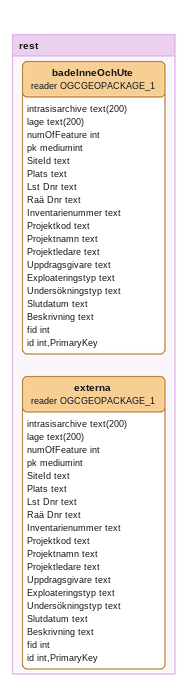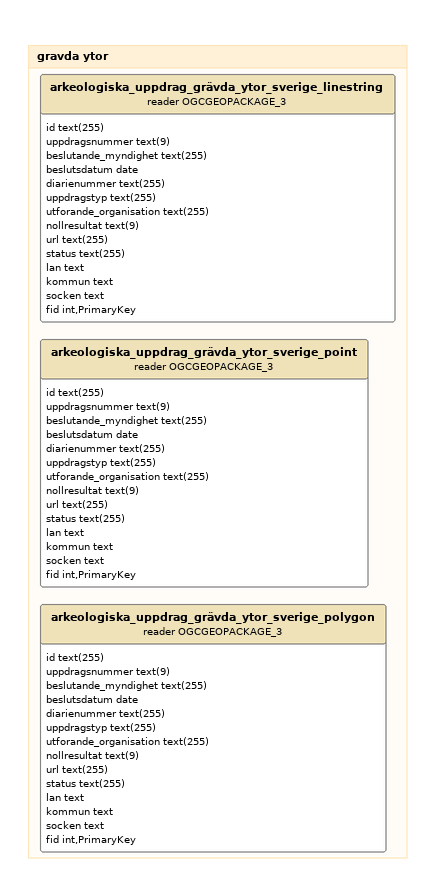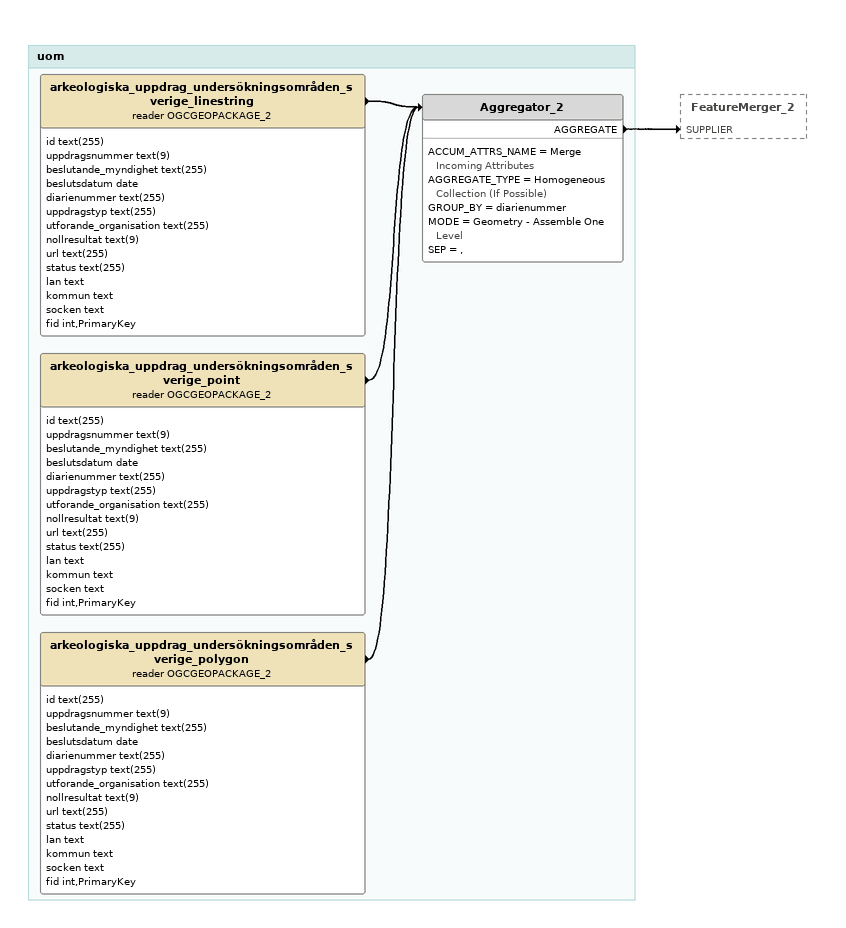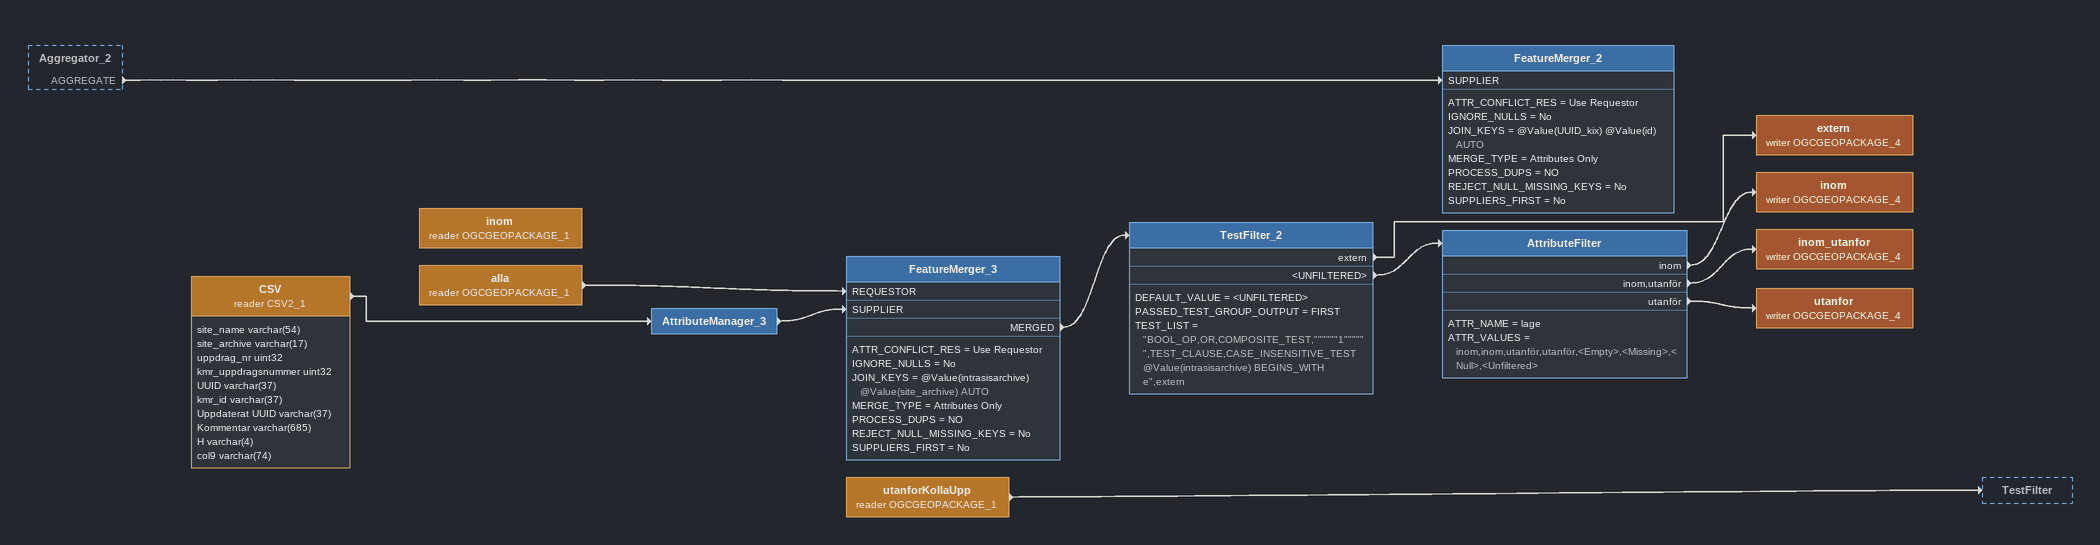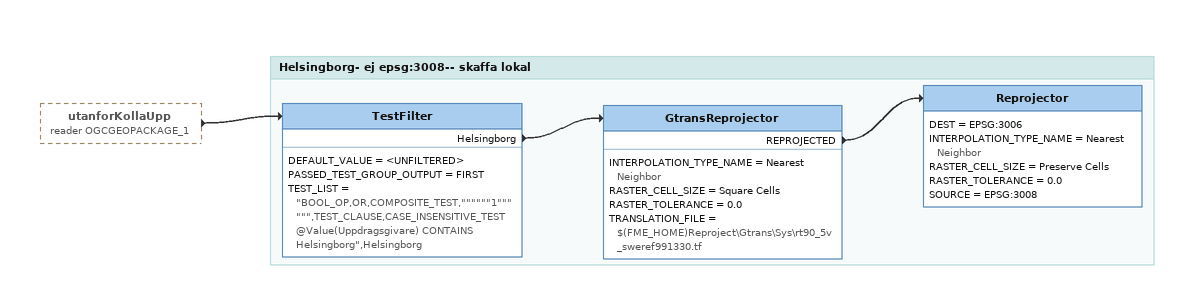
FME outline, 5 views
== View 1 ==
Bookmark: rest
badeInneOchUte (reader OGCGEOPACKAGE_1)
    attributes: intrasisarchive text(200), lage text(200), numOfFeature int, pk mediumint, SiteId text, Plats text, Lst Dnr text, Raä Dnr text, Inventarienummer text, Projektkod text, Projektnamn text, Projektledare text, Uppdragsgivare text, Exploateringstyp text, Undersökningstyp text, Slutdatum text, Beskrivning text, fid int, id int,PrimaryKey
externa (reader OGCGEOPACKAGE_1)
    attributes: intrasisarchive text(200), lage text(200), numOfFeature int, pk mediumint, SiteId text, Plats text, Lst Dnr text, Raä Dnr text, Inventarienummer text, Projektkod text, Projektnamn text, Projektledare text, Uppdragsgivare text, Exploateringstyp text, Undersökningstyp text, Slutdatum text, Beskrivning text, fid int, id int,PrimaryKey

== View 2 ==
Bookmark: gravda ytor
arkeologiska_uppdrag_grävda_ytor_sverige_linestring (reader OGCGEOPACKAGE_3)
    attributes: id text(255), uppdragsnummer text(9), beslutande_myndighet text(255), beslutsdatum date, diarienummer text(255), uppdragstyp text(255), utforande_organisation text(255), nollresultat text(9), url text(255), status text(255), lan text, kommun text, socken text, fid int,PrimaryKey
arkeologiska_uppdrag_grävda_ytor_sverige_point (reader OGCGEOPACKAGE_3)
    attributes: id text(255), uppdragsnummer text(9), beslutande_myndighet text(255), beslutsdatum date, diarienummer text(255), uppdragstyp text(255), utforande_organisation text(255), nollresultat text(9), url text(255), status text(255), lan text, kommun text, socken text, fid int,PrimaryKey
arkeologiska_uppdrag_grävda_ytor_sverige_polygon (reader OGCGEOPACKAGE_3)
    attributes: id text(255), uppdragsnummer text(9), beslutande_myndighet text(255), beslutsdatum date, diarienummer text(255), uppdragstyp text(255), utforande_organisation text(255), nollresultat text(9), url text(255), status text(255), lan text, kommun text, socken text, fid int,PrimaryKey

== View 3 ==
Bookmark: uom
arkeologiska_uppdrag_undersökningsområden_sverige_linestring (reader OGCGEOPACKAGE_2)
    attributes: id text(255), uppdragsnummer text(9), beslutande_myndighet text(255), beslutsdatum date, diarienummer text(255), uppdragstyp text(255), utforande_organisation text(255), nollresultat text(9), url text(255), status text(255), lan text, kommun text, socken text, fid int,PrimaryKey
    -> Aggregator_2
arkeologiska_uppdrag_undersökningsområden_sverige_point (reader OGCGEOPACKAGE_2)
    attributes: id text(255), uppdragsnummer text(9), beslutande_myndighet text(255), beslutsdatum date, diarienummer text(255), uppdragstyp text(255), utforande_organisation text(255), nollresultat text(9), url text(255), status text(255), lan text, kommun text, socken text, fid int,PrimaryKey
    -> Aggregator_2
arkeologiska_uppdrag_undersökningsområden_sverige_polygon (reader OGCGEOPACKAGE_2)
    attributes: id text(255), uppdragsnummer text(9), beslutande_myndighet text(255), beslutsdatum date, diarienummer text(255), uppdragstyp text(255), utforande_organisation text(255), nollresultat text(9), url text(255), status text(255), lan text, kommun text, socken text, fid int,PrimaryKey
    -> Aggregator_2
Aggregator_2
    ACCUM_ATTRS_NAME = Merge Incoming Attributes
    AGGREGATE_TYPE = Homogeneous Collection (If Possible)
    GROUP_BY = diarienummer
    MODE = Geometry - Assemble One Level
    SEP = ,
    AGGREGATE -> FeatureMerger_2 [SUPPLIER]

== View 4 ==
Aggregator_2 [outside]
    AGGREGATE -> FeatureMerger_2 [SUPPLIER]
CSV (reader CSV2_1)
    attributes: site_name varchar(54), site_archive varchar(17), uppdrag_nr uint32, kmr_uppdragsnummer uint32, UUID varchar(37), kmr_id varchar(37), Uppdaterat UUID varchar(37), Kommentar varchar(685), H varchar(4), col9 varchar(74)
    -> AttributeManager_3
AttributeManager_3
    -> FeatureMerger_3 [SUPPLIER]
FeatureMerger_2
    ATTR_CONFLICT_RES = Use Requestor
    IGNORE_NULLS = No
    JOIN_KEYS = @Value(UUID_kix) @Value(id) AUTO
    MERGE_TYPE = Attributes Only
    PROCESS_DUPS = NO
    REJECT_NULL_MISSING_KEYS = No
    SUPPLIERS_FIRST = No
inom (reader OGCGEOPACKAGE_1)
alla (reader OGCGEOPACKAGE_1)
    -> FeatureMerger_3 [REQUESTOR]
FeatureMerger_3
    ATTR_CONFLICT_RES = Use Requestor
    IGNORE_NULLS = No
    JOIN_KEYS = @Value(intrasisarchive) @Value(site_archive) AUTO
    MERGE_TYPE = Attributes Only
    PROCESS_DUPS = NO
    REJECT_NULL_MISSING_KEYS = No
    SUPPLIERS_FIRST = No
    MERGED -> TestFilter_2
TestFilter_2
    DEFAULT_VALUE = <UNFILTERED>
    PASSED_TEST_GROUP_OUTPUT = FIRST
    TEST_LIST = "BOOL_OP,OR,COMPOSITE_TEST,""""""1"""""",TEST_CLAUSE,CASE_INSENSITIVE_TEST @Value(intrasisarchive) BEGINS_WITH e",extern
    extern -> extern (writer OGCGEOPACKAGE_4)
    <UNFILTERED> -> AttributeFilter
extern (writer OGCGEOPACKAGE_4)
AttributeFilter
    ATTR_NAME = lage
    ATTR_VALUES = inom,inom,utanför,utanför,<Empty>,<Missing>,<Null>,<Unfiltered>
    inom -> inom (writer OGCGEOPACKAGE_4)
    inom,utanför -> inom_utanfor (writer OGCGEOPACKAGE_4)
    utanför -> utanfor (writer OGCGEOPACKAGE_4)
inom (writer OGCGEOPACKAGE_4)
inom_utanfor (writer OGCGEOPACKAGE_4)
utanfor (writer OGCGEOPACKAGE_4)
utanforKollaUpp (reader OGCGEOPACKAGE_1)
    -> TestFilter

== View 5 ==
utanforKollaUpp (reader OGCGEOPACKAGE_1) [outside]
    -> TestFilter

Bookmark: Helsingborg- ej epsg:3008-- skaffa lokal
TestFilter
    DEFAULT_VALUE = <UNFILTERED>
    PASSED_TEST_GROUP_OUTPUT = FIRST
    TEST_LIST = "BOOL_OP,OR,COMPOSITE_TEST,""""""1"""""",TEST_CLAUSE,CASE_INSENSITIVE_TEST @Value(Uppdragsgivare) CONTAINS Helsingborg",Helsingborg
    Helsingborg -> GtransReprojector
GtransReprojector
    INTERPOLATION_TYPE_NAME = Nearest Neighbor
    RASTER_CELL_SIZE = Square Cells
    RASTER_TOLERANCE = 0.0
    TRANSLATION_FILE = $(FME_HOME)Reproject\Gtrans\Sys\rt90_5v_sweref991330.tf
    REPROJECTED -> Reprojector
Reprojector
    DEST = EPSG:3006
    INTERPOLATION_TYPE_NAME = Nearest Neighbor
    RASTER_CELL_SIZE = Preserve Cells
    RASTER_TOLERANCE = 0.0
    SOURCE = EPSG:3008
